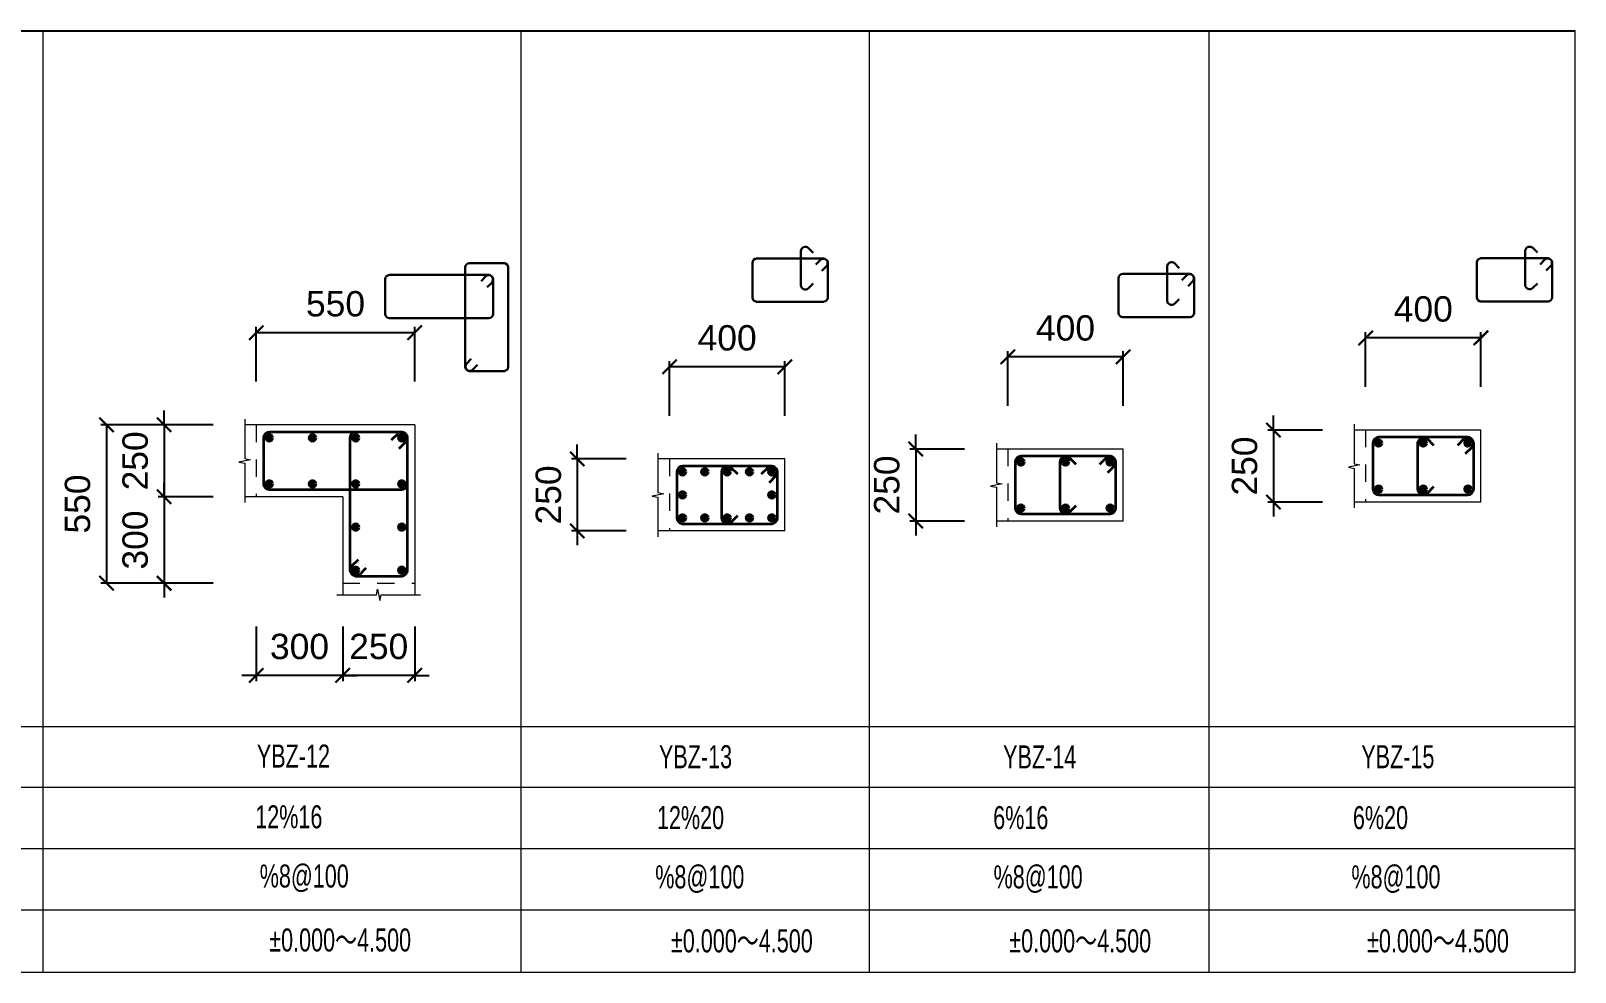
# Model space of a CAD drawing. Header units: millimetres. Extents: x -3831 to 465700, y 39900 to 106100.
# Drawn here: x 61206 to 66565, y 44855 to 48123 of the extents above; entities that cross this region are included whole.
import ezdxf

# ---------------------------------------------------------------- set-up
doc = ezdxf.new("R2010")
doc.units = ezdxf.units.MM
doc.linetypes.add('线型7', pattern=[120.000008, -30.000002, 60.000004, -30.000002])
for name, color, linetype, lineweight in [('S_EdgeMemberLongiBar', 1, 'Continuous', 50), ('S_EdgeMemberShape', 3, 'Continuous', 9), ('S_EdgeMemberShapeDash', 3, '线型7', 9), ('S_EdgeMemberTxt', 7, 'Continuous', 9), ('stirrupfig', 1, 'Continuous', 35), ('StirrupFig_x', 30, 'Continuous', 30)]:
    doc.layers.add(name, color=color, linetype=linetype, lineweight=lineweight)
doc.layers.add('WALL-Beam', color=80, linetype='Continuous')
doc.styles.get("Standard").update_dxf_attribs({"font": 'arial.ttf'})
doc.styles.add('xxxx', font='RIF.ttf')
doc.dimstyles.new('ISO-25', dxfattribs={"dimtxt": 2.5, "dimasz": 2.5, "dimexe": 1.25, "dimexo": 0.625, "dimtad": 1, "dimtxsty": 'Standard', "dimcen": 2.5, "dimadec": 0, "dimazin": 0, "dimtfac": 1, "dimtmove": 0, "dimatfit": 3, "dimfxl": 1, "dimarcsym": 0})

# ---------------------------------------------------------------- blocks, each defined once
blk = doc.blocks.new('_ArchTick')
at = {"color": 0, "linetype": 'ByBlock', "const_width": 0.15}
blk.add_lwpolyline([(-0.5, -0.5), (0.5, 0.5)], dxfattribs=at)
blk = doc.blocks.new('*D130')
at = {"layer": 'Defpoints', "color": 0, "transparency": 16777216}
for p in [(63422.4, 46956.9), (63422.4, 46636.9), (63822.4, 46636.9)]:
    blk.add_point(p, dxfattribs=at)
at = {"layer": 'WALL-Beam', "color": 0, "lineweight": -2, "transparency": 16777216}
for p, q in [((63422.4, 46786.9), (63422.4, 46976.9)), ((63822.4, 46956.9), (63422.4, 46956.9)), ((63822.4, 46786.9), (63822.4, 46976.9))]:
    blk.add_line(p, q, dxfattribs=at)
at = {"layer": 'WALL-Beam', "color": 0, "lineweight": -2, "transparency": 16777216, "xscale": 50, "yscale": 50, "zscale": 50, "rotation": 180}
blk.add_blockref('_ArchTick', (63422.4, 46956.9), dxfattribs=at)
at = {"layer": 'WALL-Beam', "color": 0, "lineweight": -2, "transparency": 16777216, "xscale": 50, "yscale": 50, "zscale": 50}
blk.add_blockref('_ArchTick', (63822.4, 46956.9), dxfattribs=at)
at = {"layer": 'WALL-Beam', "color": 7, "transparency": 16777216, "insert": (63622.4, 47056.8), "char_height": 88, "attachment_point": 5}
blk.add_mtext('400', dxfattribs=at)
blk = doc.blocks.new('*D131')
at = {"layer": 'Defpoints', "color": 0, "transparency": 16777216}
for p in [(63422.4, 46636.9), (63102.4, 46386.9), (63422.4, 46386.9)]:
    blk.add_point(p, dxfattribs=at)
at = {"layer": 'WALL-Beam', "color": 0, "lineweight": -2, "transparency": 16777216}
for p, q in [((63102.4, 46636.9), (63102.4, 46686.9)), ((63272.4, 46636.9), (63082.4, 46636.9)), ((63102.4, 46636.9), (63102.4, 46386.9)), ((63272.4, 46386.9), (63082.4, 46386.9)), ((63102.4, 46386.9), (63102.4, 46336.9))]:
    blk.add_line(p, q, dxfattribs=at)
at = {"layer": 'WALL-Beam', "color": 0, "lineweight": -2, "transparency": 16777216, "xscale": 50, "yscale": 50, "zscale": 50}
for p, rotation in [((63102.4, 46636.9), 270), ((63102.4, 46386.9), 90)]:
    blk.add_blockref('_ArchTick', p, dxfattribs=dict(at, rotation=rotation))
at = {"layer": 'WALL-Beam', "color": 7, "transparency": 16777216, "insert": (63002.4, 46511.9), "char_height": 88, "attachment_point": 5, "rotation": 90}
blk.add_mtext('250', dxfattribs=at)
blk = doc.blocks.new('*D162')
at = {"layer": 'Defpoints', "color": 0, "transparency": 16777216}
for p in [(65838.4, 47057.1), (65838.4, 46737.1), (66238.4, 46737.1)]:
    blk.add_point(p, dxfattribs=at)
at = {"layer": 'WALL-Beam', "color": 0, "lineweight": -2, "transparency": 16777216}
for p, q in [((65838.4, 46887.1), (65838.4, 47077.1)), ((66238.4, 47057.1), (65838.4, 47057.1)), ((66238.4, 46887.1), (66238.4, 47077.1))]:
    blk.add_line(p, q, dxfattribs=at)
at = {"layer": 'WALL-Beam', "color": 0, "lineweight": -2, "transparency": 16777216, "xscale": 50, "yscale": 50, "zscale": 50, "rotation": 180}
blk.add_blockref('_ArchTick', (65838.4, 47057.1), dxfattribs=at)
at = {"layer": 'WALL-Beam', "color": 0, "lineweight": -2, "transparency": 16777216, "xscale": 50, "yscale": 50, "zscale": 50}
blk.add_blockref('_ArchTick', (66238.4, 47057.1), dxfattribs=at)
at = {"layer": 'WALL-Beam', "color": 7, "transparency": 16777216, "insert": (66038.4, 47157.1), "char_height": 88, "attachment_point": 5}
blk.add_mtext('400', dxfattribs=at)
blk = doc.blocks.new('*D163')
at = {"layer": 'Defpoints', "color": 0, "transparency": 16777216}
for p in [(65838.4, 46737.1), (65518.4, 46487.1), (65838.4, 46487.1)]:
    blk.add_point(p, dxfattribs=at)
at = {"layer": 'WALL-Beam', "color": 0, "lineweight": -2, "transparency": 16777216}
for p, q in [((65688.4, 46737.1), (65498.4, 46737.1)), ((65518.4, 46737.1), (65518.4, 46787.1)), ((65518.4, 46737.1), (65518.4, 46487.1)), ((65688.4, 46487.1), (65498.4, 46487.1)), ((65518.4, 46487.1), (65518.4, 46437.1))]:
    blk.add_line(p, q, dxfattribs=at)
at = {"layer": 'WALL-Beam', "color": 0, "lineweight": -2, "transparency": 16777216, "xscale": 50, "yscale": 50, "zscale": 50}
for p, rotation in [((65518.4, 46737.1), 270), ((65518.4, 46487.1), 90)]:
    blk.add_blockref('_ArchTick', p, dxfattribs=dict(at, rotation=rotation))
at = {"layer": 'WALL-Beam', "color": 7, "transparency": 16777216, "insert": (65418.5, 46612.1), "char_height": 88, "attachment_point": 5, "rotation": 90}
blk.add_mtext('250', dxfattribs=at)
blk = doc.blocks.new('*D166')
at = {"layer": 'Defpoints', "color": 0, "transparency": 16777216}
for p in [(64596.7, 46991.3), (64596.7, 46671.3), (64996.7, 46671.3)]:
    blk.add_point(p, dxfattribs=at)
at = {"layer": 'WALL-Beam', "color": 0, "lineweight": -2, "transparency": 16777216}
for p, q in [((64596.7, 46821.3), (64596.7, 47011.3)), ((64996.7, 46821.3), (64996.7, 47011.3)), ((64996.7, 46991.3), (64596.7, 46991.3))]:
    blk.add_line(p, q, dxfattribs=at)
at = {"layer": 'WALL-Beam', "color": 0, "lineweight": -2, "transparency": 16777216, "xscale": 50, "yscale": 50, "zscale": 50, "rotation": 180}
blk.add_blockref('_ArchTick', (64596.7, 46991.3), dxfattribs=at)
at = {"layer": 'WALL-Beam', "color": 0, "lineweight": -2, "transparency": 16777216, "xscale": 50, "yscale": 50, "zscale": 50}
blk.add_blockref('_ArchTick', (64996.7, 46991.3), dxfattribs=at)
at = {"layer": 'WALL-Beam', "color": 7, "transparency": 16777216, "insert": (64796.7, 47091.2), "char_height": 88, "attachment_point": 5}
blk.add_mtext('400', dxfattribs=at)
blk = doc.blocks.new('*D167')
at = {"layer": 'Defpoints', "color": 0, "transparency": 16777216}
for p in [(64596.7, 46671.3), (64276.7, 46421.3), (64596.7, 46421.3)]:
    blk.add_point(p, dxfattribs=at)
at = {"layer": 'WALL-Beam', "color": 0, "lineweight": -2, "transparency": 16777216}
for p, q in [((64276.7, 46671.3), (64276.7, 46721.3)), ((64446.7, 46671.3), (64256.7, 46671.3)), ((64276.7, 46671.3), (64276.7, 46421.3)), ((64446.7, 46421.3), (64256.7, 46421.3)), ((64276.7, 46421.3), (64276.7, 46371.3))]:
    blk.add_line(p, q, dxfattribs=at)
at = {"layer": 'WALL-Beam', "color": 0, "lineweight": -2, "transparency": 16777216, "xscale": 50, "yscale": 50, "zscale": 50}
for p, rotation in [((64276.7, 46671.3), 270), ((64276.7, 46421.3), 90)]:
    blk.add_blockref('_ArchTick', p, dxfattribs=dict(at, rotation=rotation))
at = {"layer": 'WALL-Beam', "color": 7, "transparency": 16777216, "insert": (64176.7, 46546.3), "char_height": 88, "attachment_point": 5, "rotation": 90}
blk.add_mtext('250', dxfattribs=at)
blk = doc.blocks.new('*D952')
at = {"layer": 'Defpoints', "color": 0, "transparency": 16777216}
for p in [(61988.2, 47075.2), (61988.2, 46755.2), (62538.2, 46755.2)]:
    blk.add_point(p, dxfattribs=at)
at = {"layer": 'WALL-Beam', "color": 0, "lineweight": -2, "transparency": 16777216}
for p, q in [((61988.2, 46905.2), (61988.2, 47095.2)), ((62538.2, 47075.2), (61988.2, 47075.2)), ((62538.2, 46905.2), (62538.2, 47095.2))]:
    blk.add_line(p, q, dxfattribs=at)
at = {"layer": 'WALL-Beam', "color": 0, "lineweight": -2, "transparency": 16777216, "xscale": 50, "yscale": 50, "zscale": 50, "rotation": 180}
blk.add_blockref('_ArchTick', (61988.2, 47075.2), dxfattribs=at)
at = {"layer": 'WALL-Beam', "color": 0, "lineweight": -2, "transparency": 16777216, "xscale": 50, "yscale": 50, "zscale": 50}
blk.add_blockref('_ArchTick', (62538.2, 47075.2), dxfattribs=at)
at = {"layer": 'WALL-Beam', "color": 7, "transparency": 16777216, "insert": (62263.2, 47175.1), "char_height": 88, "attachment_point": 5}
blk.add_mtext('550', dxfattribs=at)
blk = doc.blocks.new('*D953')
at = {"layer": 'Defpoints', "color": 0, "transparency": 16777216}
for p in [(62288.2, 46205.2), (62538.2, 46205.2), (62288.2, 45885.2)]:
    blk.add_point(p, dxfattribs=at)
at = {"layer": 'WALL-Beam', "color": 0, "lineweight": -2, "transparency": 16777216}
for p, q in [((62288.2, 46055.2), (62288.2, 45865.2)), ((62538.2, 46055.2), (62538.2, 45865.2)), ((62288.2, 45885.2), (62238.2, 45885.2)), ((62538.2, 45885.2), (62288.2, 45885.2)), ((62538.2, 45885.2), (62588.2, 45885.2))]:
    blk.add_line(p, q, dxfattribs=at)
at = {"layer": 'WALL-Beam', "color": 0, "lineweight": -2, "transparency": 16777216, "xscale": 50, "yscale": 50, "zscale": 50}
blk.add_blockref('_ArchTick', (62288.2, 45885.2), dxfattribs=at)
at = {"layer": 'WALL-Beam', "color": 0, "lineweight": -2, "transparency": 16777216, "xscale": 50, "yscale": 50, "zscale": 50, "rotation": 180}
blk.add_blockref('_ArchTick', (62538.2, 45885.2), dxfattribs=at)
at = {"layer": 'WALL-Beam', "color": 7, "transparency": 16777216, "insert": (62413.2, 45985.1), "char_height": 88, "attachment_point": 5}
blk.add_mtext('250', dxfattribs=at)
blk = doc.blocks.new('*D954')
at = {"layer": 'Defpoints', "color": 0, "transparency": 16777216}
for p in [(61988.2, 46205.2), (62288.2, 46205.2), (61988.2, 45885.2)]:
    blk.add_point(p, dxfattribs=at)
at = {"layer": 'WALL-Beam', "color": 0, "lineweight": -2, "transparency": 16777216}
for p, q in [((61988.2, 46055.2), (61988.2, 45865.2)), ((62288.2, 46055.2), (62288.2, 45865.2)), ((61988.2, 45885.2), (61938.2, 45885.2)), ((62288.2, 45885.2), (61988.2, 45885.2)), ((62288.2, 45885.2), (62338.2, 45885.2))]:
    blk.add_line(p, q, dxfattribs=at)
at = {"layer": 'WALL-Beam', "color": 0, "lineweight": -2, "transparency": 16777216, "xscale": 50, "yscale": 50, "zscale": 50}
blk.add_blockref('_ArchTick', (61988.2, 45885.2), dxfattribs=at)
at = {"layer": 'WALL-Beam', "color": 0, "lineweight": -2, "transparency": 16777216, "xscale": 50, "yscale": 50, "zscale": 50, "rotation": 180}
blk.add_blockref('_ArchTick', (62288.2, 45885.2), dxfattribs=at)
at = {"layer": 'WALL-Beam', "color": 7, "transparency": 16777216, "insert": (62138.2, 45985.1), "char_height": 88, "attachment_point": 5}
blk.add_mtext('300', dxfattribs=at)
blk = doc.blocks.new('*D955')
at = {"layer": 'Defpoints', "color": 0, "transparency": 16777216}
for p in [(61988.2, 46755.2), (61668.2, 46505.2), (61988.2, 46505.2)]:
    blk.add_point(p, dxfattribs=at)
at = {"layer": 'WALL-Beam', "color": 0, "lineweight": -2, "transparency": 16777216}
for p, q in [((61668.2, 46755.2), (61668.2, 46805.2)), ((61838.2, 46755.2), (61648.2, 46755.2)), ((61668.2, 46755.2), (61668.2, 46505.2)), ((61838.2, 46505.2), (61648.2, 46505.2)), ((61668.2, 46505.2), (61668.2, 46455.2))]:
    blk.add_line(p, q, dxfattribs=at)
at = {"layer": 'WALL-Beam', "color": 0, "lineweight": -2, "transparency": 16777216, "xscale": 50, "yscale": 50, "zscale": 50}
for p, rotation in [((61668.2, 46755.2), 270), ((61668.2, 46505.2), 90)]:
    blk.add_blockref('_ArchTick', p, dxfattribs=dict(at, rotation=rotation))
at = {"layer": 'WALL-Beam', "color": 7, "transparency": 16777216, "insert": (61568.2, 46630.2), "char_height": 88, "attachment_point": 5, "rotation": 90}
blk.add_mtext('250', dxfattribs=at)
blk = doc.blocks.new('*D956')
at = {"layer": 'Defpoints', "color": 0, "transparency": 16777216}
for p in [(61988.2, 46505.2), (61668.2, 46205.2), (61988.2, 46205.2)]:
    blk.add_point(p, dxfattribs=at)
at = {"layer": 'WALL-Beam', "color": 0, "lineweight": -2, "transparency": 16777216}
for p, q in [((61668.2, 46505.2), (61668.2, 46555.2)), ((61838.2, 46505.2), (61648.2, 46505.2)), ((61668.2, 46505.2), (61668.2, 46205.2)), ((61838.2, 46205.2), (61648.2, 46205.2)), ((61668.2, 46205.2), (61668.2, 46155.2))]:
    blk.add_line(p, q, dxfattribs=at)
at = {"layer": 'WALL-Beam', "color": 0, "lineweight": -2, "transparency": 16777216, "xscale": 50, "yscale": 50, "zscale": 50}
for p, rotation in [((61668.2, 46505.2), 270), ((61668.2, 46205.2), 90)]:
    blk.add_blockref('_ArchTick', p, dxfattribs=dict(at, rotation=rotation))
at = {"layer": 'WALL-Beam', "color": 7, "transparency": 16777216, "insert": (61568.2, 46355.2), "char_height": 88, "attachment_point": 5, "rotation": 90}
blk.add_mtext('300', dxfattribs=at)
blk = doc.blocks.new('*D957')
at = {"layer": 'Defpoints', "color": 0, "transparency": 16777216}
for p in [(61988.2, 46755.2), (61468.2, 46205.2), (61988.2, 46205.2)]:
    blk.add_point(p, dxfattribs=at)
at = {"layer": 'WALL-Beam', "color": 0, "lineweight": -2, "transparency": 16777216}
for p, q in [((61838.2, 46755.2), (61448.2, 46755.2)), ((61468.2, 46755.2), (61468.2, 46205.2)), ((61838.2, 46205.2), (61448.2, 46205.2))]:
    blk.add_line(p, q, dxfattribs=at)
at = {"layer": 'WALL-Beam', "color": 0, "lineweight": -2, "transparency": 16777216, "xscale": 50, "yscale": 50, "zscale": 50}
for p, rotation in [((61468.2, 46755.2), 90), ((61468.2, 46205.2), 270)]:
    blk.add_blockref('_ArchTick', p, dxfattribs=dict(at, rotation=rotation))
at = {"layer": 'WALL-Beam', "color": 7, "transparency": 16777216, "insert": (61368.2, 46480.2), "char_height": 88, "attachment_point": 5, "rotation": 90}
blk.add_mtext('550', dxfattribs=at)

msp = doc.modelspace()

# ---------------------------------------------------------------- hatches: boundary and pattern name
at = {"layer": 'S_EdgeMemberLongiBar'}
h = msp.add_hatch(color=256, dxfattribs=at)
h.dxf.hatch_style = 1
edge = h.paths.add_edge_path()
edge.add_arc((62033.17598, 46710.15668), 10, 0, 360)
h = msp.add_hatch(color=256, dxfattribs=at)
h.dxf.hatch_style = 1
edge = h.paths.add_edge_path()
edge.add_arc((62183.17598, 46710.15668), 10, 0, 360)
h = msp.add_hatch(color=256, dxfattribs=at)
h.dxf.hatch_style = 1
edge = h.paths.add_edge_path()
edge.add_arc((62333.17598, 46710.15668), 10, 0, 360)
h = msp.add_hatch(color=256, dxfattribs=at)
h.dxf.hatch_style = 1
edge = h.paths.add_edge_path()
edge.add_arc((62493.17598, 46710.15668), 10, 0, 360)
h = msp.add_hatch(color=256, dxfattribs=at)
h.dxf.hatch_style = 1
edge = h.paths.add_edge_path()
edge.add_arc((65883.42801, 46692.13149), 10, 0, 360)
h = msp.add_hatch(color=256, dxfattribs=at)
h.dxf.hatch_style = 1
edge = h.paths.add_edge_path()
edge.add_arc((66038.42801, 46692.13149), 10, 0, 360)
h = msp.add_hatch(color=256, dxfattribs=at)
h.dxf.hatch_style = 1
edge = h.paths.add_edge_path()
edge.add_arc((66193.42801, 46692.13149), 10, 0, 360)
h = msp.add_hatch(color=256, dxfattribs=at)
h.dxf.hatch_style = 1
edge = h.paths.add_edge_path()
edge.add_arc((64641.66856, 46626.27367), 10, 0, 360)
h = msp.add_hatch(color=256, dxfattribs=at)
h.dxf.hatch_style = 1
edge = h.paths.add_edge_path()
edge.add_arc((64796.66856, 46626.27367), 10, 0, 360)
h = msp.add_hatch(color=256, dxfattribs=at)
h.dxf.hatch_style = 1
edge = h.paths.add_edge_path()
edge.add_arc((64951.66856, 46626.27367), 10, 0, 360)
h = msp.add_hatch(color=256, dxfattribs=at)
h.dxf.hatch_style = 1
edge = h.paths.add_edge_path()
edge.add_arc((63467.35125, 46591.89105), 10, 0, 360)
h = msp.add_hatch(color=256, dxfattribs=at)
h.dxf.hatch_style = 1
edge = h.paths.add_edge_path()
edge.add_arc((63544.85125, 46591.89105), 10, 0, 360)
h = msp.add_hatch(color=256, dxfattribs=at)
h.dxf.hatch_style = 1
edge = h.paths.add_edge_path()
edge.add_arc((63622.35125, 46591.89105), 10, 0, 360)
h = msp.add_hatch(color=256, dxfattribs=at)
h.dxf.hatch_style = 1
edge = h.paths.add_edge_path()
edge.add_arc((63699.85125, 46591.89105), 10, 0, 360)
h = msp.add_hatch(color=256, dxfattribs=at)
h.dxf.hatch_style = 1
edge = h.paths.add_edge_path()
edge.add_arc((63777.35125, 46591.89105), 10, 0, 360)
h = msp.add_hatch(color=256, dxfattribs=at)
h.dxf.hatch_style = 1
edge = h.paths.add_edge_path()
edge.add_arc((62033.17598, 46550.15668), 10, 0, 360)
h = msp.add_hatch(color=256, dxfattribs=at)
h.dxf.hatch_style = 1
edge = h.paths.add_edge_path()
edge.add_arc((62183.17598, 46550.15668), 10, 0, 360)
h = msp.add_hatch(color=256, dxfattribs=at)
h.dxf.hatch_style = 1
edge = h.paths.add_edge_path()
edge.add_arc((62333.17598, 46550.15668), 10, 0, 360)
h = msp.add_hatch(color=256, dxfattribs=at)
h.dxf.hatch_style = 1
edge = h.paths.add_edge_path()
edge.add_arc((62493.17598, 46550.15668), 10, 0, 360)
h = msp.add_hatch(color=256, dxfattribs=at)
h.dxf.hatch_style = 1
edge = h.paths.add_edge_path()
edge.add_arc((63467.35125, 46511.89105), 10, 0, 360)
h = msp.add_hatch(color=256, dxfattribs=at)
h.dxf.hatch_style = 1
edge = h.paths.add_edge_path()
edge.add_arc((63777.35125, 46511.89105), 10, 0, 360)
h = msp.add_hatch(color=256, dxfattribs=at)
h.dxf.hatch_style = 1
edge = h.paths.add_edge_path()
edge.add_arc((65883.42801, 46532.13149), 10, 0, 360)
h = msp.add_hatch(color=256, dxfattribs=at)
h.dxf.hatch_style = 1
edge = h.paths.add_edge_path()
edge.add_arc((66038.42801, 46532.13149), 10, 0, 360)
h = msp.add_hatch(color=256, dxfattribs=at)
h.dxf.hatch_style = 1
edge = h.paths.add_edge_path()
edge.add_arc((66193.42801, 46532.13149), 10, 0, 360)
h = msp.add_hatch(color=256, dxfattribs=at)
h.dxf.hatch_style = 1
edge = h.paths.add_edge_path()
edge.add_arc((64641.66856, 46466.27367), 10, 0, 360)
h = msp.add_hatch(color=256, dxfattribs=at)
h.dxf.hatch_style = 1
edge = h.paths.add_edge_path()
edge.add_arc((64796.66856, 46466.27367), 10, 0, 360)
h = msp.add_hatch(color=256, dxfattribs=at)
h.dxf.hatch_style = 1
edge = h.paths.add_edge_path()
edge.add_arc((64951.66856, 46466.27367), 10, 0, 360)
h = msp.add_hatch(color=256, dxfattribs=at)
h.dxf.hatch_style = 1
edge = h.paths.add_edge_path()
edge.add_arc((63467.35125, 46431.89105), 10, 0, 360)
h = msp.add_hatch(color=256, dxfattribs=at)
h.dxf.hatch_style = 1
edge = h.paths.add_edge_path()
edge.add_arc((63544.85125, 46431.89105), 10, 0, 360)
h = msp.add_hatch(color=256, dxfattribs=at)
h.dxf.hatch_style = 1
edge = h.paths.add_edge_path()
edge.add_arc((63622.35125, 46431.89105), 10, 0, 360)
h = msp.add_hatch(color=256, dxfattribs=at)
h.dxf.hatch_style = 1
edge = h.paths.add_edge_path()
edge.add_arc((63699.85125, 46431.89105), 10, 0, 360)
h = msp.add_hatch(color=256, dxfattribs=at)
h.dxf.hatch_style = 1
edge = h.paths.add_edge_path()
edge.add_arc((63777.35125, 46431.89105), 10, 0, 360)
h = msp.add_hatch(color=256, dxfattribs=at)
h.dxf.hatch_style = 1
edge = h.paths.add_edge_path()
edge.add_arc((62333.17598, 46400.15668), 10, 0, 360)
h = msp.add_hatch(color=256, dxfattribs=at)
h.dxf.hatch_style = 1
edge = h.paths.add_edge_path()
edge.add_arc((62493.17598, 46400.15668), 10, 0, 360)
h = msp.add_hatch(color=256, dxfattribs=at)
h.dxf.hatch_style = 1
edge = h.paths.add_edge_path()
edge.add_arc((62333.17598, 46250.15668), 10, 0, 360)
h = msp.add_hatch(color=256, dxfattribs=at)
h.dxf.hatch_style = 1
edge = h.paths.add_edge_path()
edge.add_arc((62493.17598, 46250.15668), 10, 0, 360)

# ---------------------------------------------------------------- linework, layer by layer
msp.add_line((42786.54669, 48123.33867), (66565.39555, 48123.33867))
for centre in [(62033.17598, 46710.15668), (62183.17598, 46710.15668), (62333.17598, 46710.15668), (62493.17598, 46710.15668), (65883.42801, 46692.13149), (66038.42801, 46692.13149), (66193.42801, 46692.13149), (64641.66856, 46626.27367), (64796.66856, 46626.27367), (64951.66856, 46626.27367), (63467.35125, 46591.89105), (63544.85125, 46591.89105), (63622.35125, 46591.89105), (63699.85125, 46591.89105), (63777.35125, 46591.89105), (62033.17598, 46550.15668), (62183.17598, 46550.15668), (62333.17598, 46550.15668), (62493.17598, 46550.15668), (63467.35125, 46511.89105), (63777.35125, 46511.89105), (65883.42801, 46532.13149), (66038.42801, 46532.13149), (66193.42801, 46532.13149), (64641.66856, 46466.27367), (64796.66856, 46466.27367), (64951.66856, 46466.27367), (63467.35125, 46431.89105), (63544.85125, 46431.89105), (63622.35125, 46431.89105), (63699.85125, 46431.89105), (63777.35125, 46431.89105), (62333.17598, 46400.15668), (62493.17598, 46400.15668), (62333.17598, 46250.15668), (62493.17598, 46250.15668)]:
    msp.add_circle(centre, 10, dxfattribs=at)
at = {"layer": 'S_EdgeMemberShape'}
for p, q in [((62538.17598, 46755.15668), (61948.17598, 46755.15668)), ((62538.17598, 46755.15668), (62538.17598, 46755.15668)), ((62538.17598, 46755.15668), (62538.17598, 46165.15668)), ((66238.42801, 46737.13149), (65798.42801, 46737.13149)), ((66238.42801, 46487.13149), (66238.42801, 46737.13149)), ((66238.42801, 46737.13149), (66238.42801, 46737.13149)), ((63822.35125, 46636.89105), (63382.35125, 46636.89105)), ((63822.35125, 46386.89105), (63822.35125, 46636.89105)), ((63822.35125, 46636.89105), (63822.35125, 46636.89105)), ((64996.66856, 46671.27367), (64556.66856, 46671.27367)), ((64996.66856, 46421.27367), (64996.66856, 46671.27367)), ((64996.66856, 46671.27367), (64996.66856, 46671.27367)), ((62288.17598, 46505.15668), (61948.17598, 46505.15668)), ((62288.17598, 46505.15668), (62288.17598, 46165.15668)), ((66238.42801, 46487.13149), (65798.42801, 46487.13149)), ((64996.66856, 46421.27367), (64556.66856, 46421.27367)), ((63822.35125, 46386.89105), (63382.35125, 46386.89105))]:
    msp.add_line(p, q, dxfattribs=at)
for points in [[(61948.17598, 46775.15668), (61948.17598, 46638.15668), (61968.17598, 46634.15668), (61928.17598, 46626.15668), (61948.17598, 46622.15668), (61948.17598, 46485.15668)], [(65798.42801, 46757.13149), (65798.42801, 46620.13149), (65818.42801, 46616.13149), (65778.42801, 46608.13149), (65798.42801, 46604.13149), (65798.42801, 46467.13149)], [(64556.66856, 46691.27367), (64556.66856, 46554.27367), (64576.66856, 46550.27367), (64536.66856, 46542.27367), (64556.66856, 46538.27367), (64556.66856, 46401.27367)], [(63382.35125, 46656.89105), (63382.35125, 46519.89105), (63402.35125, 46515.89105), (63362.35125, 46507.89105), (63382.35125, 46503.89105), (63382.35125, 46366.89105)], [(62268.17598, 46165.15668), (62405.17598, 46165.15668), (62409.17598, 46185.15668), (62417.17598, 46145.15668), (62421.17598, 46165.15668), (62558.17598, 46165.15668)]]:
    msp.add_lwpolyline(points, dxfattribs=at)
at = {"layer": 'S_EdgeMemberShapeDash'}
for p, q in [((61988.17598, 46755.15668), (61988.17598, 46505.15668)), ((65838.42801, 46737.13149), (65838.42801, 46487.13149)), ((63422.35125, 46636.89105), (63422.35125, 46386.89105)), ((64596.66856, 46671.27367), (64596.66856, 46421.27367)), ((62288.17598, 46205.15668), (62538.17598, 46205.15668))]:
    msp.add_line(p, q, dxfattribs=at)
at = {"layer": 'S_EdgeMemberTxt'}
for p, q in [((61248.64882, 44854.70686), (61248.64882, 48123.33867)), ((62907.3785, 44854.70686), (62907.3785, 48123.33867)), ((64116.87587, 44854.70686), (64116.87587, 48123.33867)), ((65295.79193, 44854.70686), (65295.79193, 48123.33867)), ((66565.39555, 44854.70686), (66565.39555, 48123.33867)), ((42786.54669, 45707.2208), (66565.39555, 45707.2208)), ((42786.54669, 45497.22081), (66565.39555, 45497.22081)), ((42786.54669, 45284.09232), (66565.39555, 45284.09232)), ((42786.54669, 45070.96384), (66565.39555, 45070.96384)), ((42786.54669, 44854.70686), (66565.39555, 44854.70686))]:
    msp.add_line(p, q, dxfattribs=at)
at = {"layer": 'stirrupfig'}
for points in [[(62484.68848, 46673.38715), (62507.31661, 46696.0141, 0.5890507543), (62493.17598, 46730.15668), (62033.17598, 46730.15668, 0.3926990819), (62013.17598, 46710.15668), (62013.17598, 46550.15668, 0.3926990819), (62033.17598, 46530.15668), (62493.17598, 46530.15668, 0.3926990819), (62513.17598, 46550.15668)], [(62333.17598, 46730.15668, 0.3926990819), (62313.17598, 46710.15668), (62313.17598, 46250.15668, 0.5890639677), (62347.31661, 46236.0141), (62369.94473, 46258.64105)], [(62341.66348, 46286.92621), (62319.03536, 46264.29926, 0.5890507543), (62333.17598, 46230.15668), (62493.17598, 46230.15668, 0.3926990819), (62513.17598, 46250.15668), (62513.17598, 46710.15668, 0.3926990819), (62493.17598, 46730.15668)], [(62513.17598, 46710.15668, 0.5890639677), (62479.03536, 46724.29926), (62456.40723, 46701.6723)], [(66184.93973, 46655.36195), (66207.56863, 46677.9893, 0.5890552656), (66193.42801, 46712.13149), (65883.42801, 46712.13149, 0.3926990819), (65863.42801, 46692.13149), (65863.42801, 46532.13149, 0.3926990819), (65883.42801, 46512.13149), (66193.42801, 46512.13149, 0.3926990819), (66213.42801, 46532.13149), (66213.42801, 46692.13149, 0.5890658365), (66179.28738, 46706.27367), (66156.65848, 46683.64711)], [(66075.19754, 46683.64711), (66052.56863, 46706.27367, 0.5890658365), (66018.42801, 46692.13149), (66018.42801, 46532.13149, 0.5890658365), (66052.56863, 46517.9893), (66075.19754, 46540.61586)], [(64943.18028, 46589.50492), (64965.80918, 46612.13149, 0.5890552656), (64951.66856, 46646.27367), (64641.66856, 46646.27367, 0.3926990819), (64621.66856, 46626.27367), (64621.66856, 46466.27367, 0.3926990819), (64641.66856, 46446.27367), (64951.66856, 46446.27367, 0.3926990819), (64971.66856, 46466.27367), (64971.66856, 46626.27367, 0.5890658365), (64937.52793, 46640.41586), (64914.89903, 46617.7893)], [(64833.43809, 46617.7893), (64810.80918, 46640.41586, 0.5890658365), (64776.66856, 46626.27367), (64776.66856, 46466.27367, 0.5890658365), (64810.80918, 46452.13149), (64833.43809, 46474.75805)], [(63768.86297, 46555.12152), (63791.49187, 46577.74847, 0.5890507543), (63777.35125, 46611.89105), (63467.35125, 46611.89105, 0.3926990819), (63447.35125, 46591.89105), (63447.35125, 46431.89105, 0.3926990819), (63467.35125, 46411.89105), (63777.35125, 46411.89105, 0.3926990819), (63797.35125, 46431.89105), (63797.35125, 46591.89105, 0.5890639677), (63763.21062, 46606.03363), (63740.58172, 46583.40668)], [(63659.12078, 46583.40668), (63636.49187, 46606.03363, 0.5890639677), (63602.35125, 46591.89105), (63602.35125, 46431.89105, 0.5890639677), (63636.49187, 46417.74847), (63659.12078, 46440.37543)]]:
    msp.add_lwpolyline(points, format="xyb", dxfattribs=at)
at = {"layer": 'StirrupFig_x'}
for points in [[(63950.983, 47290.32059), (63967.95468, 47307.29227, 0.5890320972), (63957.34628, 47332.8992), (63724.84921, 47332.8992, 0.3926818155), (63709.84628, 47317.90066), (63709.84628, 47197.8992, 0.3926818155), (63724.84921, 47182.90066), (63957.34628, 47182.90066, 0.3926818155), (63972.34921, 47197.8992), (63972.34921, 47317.90066, 0.5889644412), (63946.73788, 47328.50906), (63929.7662, 47311.53738)], [(63920.88046, 47352.93826), (63903.90878, 47369.90994, 0.5889644412), (63878.29745, 47359.30154), (63878.29745, 47239.30008, 0.5889644412), (63903.90878, 47228.69168), (63920.88046, 47245.66336)], [(66464.87572, 47291.00832), (66481.8474, 47307.98, 0.5890185651), (66471.239, 47333.58782), (66238.74193, 47333.58782, 0.39267146), (66223.739, 47318.5884), (66223.739, 47198.59133, 0.3926921712), (66238.74193, 47183.59368), (66471.239, 47183.59368, 0.3926921712), (66486.24193, 47198.59133), (66486.24193, 47318.5884, 0.5889644412), (66460.6306, 47329.1968), (66443.65892, 47312.22512)], [(66434.77318, 47353.62688), (66417.8015, 47370.5968, 0.588975649), (66392.19017, 47359.99016), (66392.19017, 47239.99133, 0.588975649), (66417.8015, 47229.38469), (66434.77318, 47246.35461)], [(62789.41248, 47233.05621), (62806.38592, 47250.02789, 0.5890208843), (62795.77576, 47275.63482), (62450.78045, 47275.63482, 0.3926610986), (62435.77576, 47260.63629), (62435.77576, 47140.63922, 0.3926610986), (62450.78045, 47125.64068), (62795.77576, 47125.64068, 0.3926610986), (62810.78045, 47140.63922), (62810.78045, 47260.63629, 0.5889644412), (62785.16912, 47271.24469), (62768.1992, 47254.27301)], [(62734.34373, 46984.62017), (62717.37029, 46967.64849, 0.5890208843), (62727.98045, 46942.04156), (62847.97576, 46942.04156, 0.3926610986), (62862.98045, 46957.0401), (62862.98045, 47302.03717, 0.3926610986), (62847.97576, 47317.0357), (62727.98045, 47317.0357, 0.3926610986), (62712.97576, 47302.03717), (62712.97576, 46957.0401, 0.5889644412), (62738.58709, 46946.4317), (62755.55701, 46963.40338)], [(65221.87613, 47236.78237), (65238.84781, 47253.75229, 0.5890185651), (65228.23941, 47279.36011), (64995.74234, 47279.36011, 0.3926921712), (64980.73941, 47264.36245), (64980.73941, 47144.36011, 0.3926921712), (64995.74234, 47129.36245), (65228.23941, 47129.36245, 0.3926921712), (65243.24234, 47144.36011), (65243.24234, 47264.36245, 0.588975649), (65217.63101, 47274.96909), (65200.65933, 47257.99917)], [(65191.77359, 47299.39917), (65174.80191, 47316.37261, 0.5889532321), (65149.19058, 47305.76245), (65149.19058, 47185.76011, 0.588975649), (65174.80191, 47175.15347), (65191.77359, 47192.12339)]]:
    msp.add_lwpolyline(points, format="xyb", dxfattribs=at)

# ---------------------------------------------------------------- texts
at = {"layer": 'S_EdgeMemberTxt', "char_height": 80, "attachment_point": 5, "style": 'xxxx'}
for s, insert, width in [('{\\W0.7;YBZ-12}', (62117.17598, 45605.15669), 268), ('{\\W0.7;YBZ-13}', (63512.69125, 45602.22081), 270.68), ('{\\W0.7;YBZ-14}', (64707.10855, 45602.22081), 310.88), ('{\\W0.7;YBZ-15}', (65950.208, 45602.22081), 313.56), ('{\\W0.7;12%16}', (62101.09596, 45393.59245), 235.84), ('{\\W0.7;12%20}', (63495.27122, 45390.65657), 235.84), ('{\\W0.7;6%16}', (64641.44853, 45390.65657), 179.56), ('{\\W0.7;6%20}', (65889.90798, 45390.65657), 192.96), ('{\\W0.7;%8@100}', (62154.69593, 45180.46396), 343.04), ('{\\W0.7;%8@100}', (63527.4312, 45177.52808), 300.16), ('{\\W0.7;%8@100}', (64701.74851, 45177.52808), 300.16), ('{\\W0.7;%8@100}', (65943.50796, 45177.52808), 300.16), ('\\W0.7000;±0.000～4.500', (62279.31591, 44965.77123), 592.28), ('\\W0.7000;±0.000～4.500', (63673.49118, 44962.83535), 592.28), ('\\W0.7000;±0.000～4.500', (64847.80849, 44962.83535), 592.28), ('\\W0.7000;±0.000～4.500', (66089.56794, 44962.83535), 592.28)]:
    msp.add_mtext(s, dxfattribs=dict(at, insert=insert, width=width))

# ---------------------------------------------------------------- dimensions: what is measured, and where the dimension line sits
at = {"layer": 'WALL-Beam'}
for p1, p2, distance, picture, middle in [((62538.17598, 46755.15668), (61988.17598, 46755.15668), -320, '*D952', (62263.17598, 47175.0871)), ((66238.42801, 46737.13149), (65838.42801, 46737.13149), -320, '*D162', (66038.42801, 47157.06191)), ((63822.35125, 46636.89105), (63422.35125, 46636.89105), -320, '*D130', (63622.35125, 47056.82148)), ((64996.66856, 46671.27367), (64596.66856, 46671.27367), -320, '*D166', (64796.66856, 47091.2041)), ((61988.17598, 46755.15668), (61988.17598, 46505.15668), -320, '*D955', (61568.24556, 46630.15668)), ((61988.17598, 46755.15668), (61988.17598, 46205.15668), -520, '*D957', (61368.24556, 46480.15668)), ((65838.42801, 46737.13149), (65838.42801, 46487.13149), -320, '*D163', (65418.49759, 46612.13149)), ((63422.35125, 46636.89105), (63422.35125, 46386.89105), -320, '*D131', (63002.42083, 46511.89105)), ((64596.66856, 46671.27367), (64596.66856, 46421.27367), -320, '*D167', (64176.73813, 46546.27367)), ((61988.17598, 46505.15668), (61988.17598, 46205.15668), -320, '*D956', (61568.21555, 46355.15668)), ((62288.17598, 46205.15668), (61988.17598, 46205.15668), 320, '*D954', (62138.17598, 45985.11711)), ((62538.17598, 46205.15668), (62288.17598, 46205.15668), 320, '*D953', (62413.17598, 45985.0871))]:
    dim = msp.add_aligned_dim(p1=p1, p2=p2, distance=distance, dimstyle='ISO-25', override={"dimtxt": 88, "dimasz": 50, "dimexe": 20, "dimexo": 150, "dimgap": 55, "dimblk1": 'ArchTick', "dimblk2": 'ArchTick', "dimsah": 1, "dimclrt": 7, "dimtix": 1, "dimtmove": 2}, dxfattribs=at)
    dim.commit()
    dim.dimension.update_dxf_attribs({"geometry": picture, "text_midpoint": middle})

doc.saveas('drawing.dxf')
